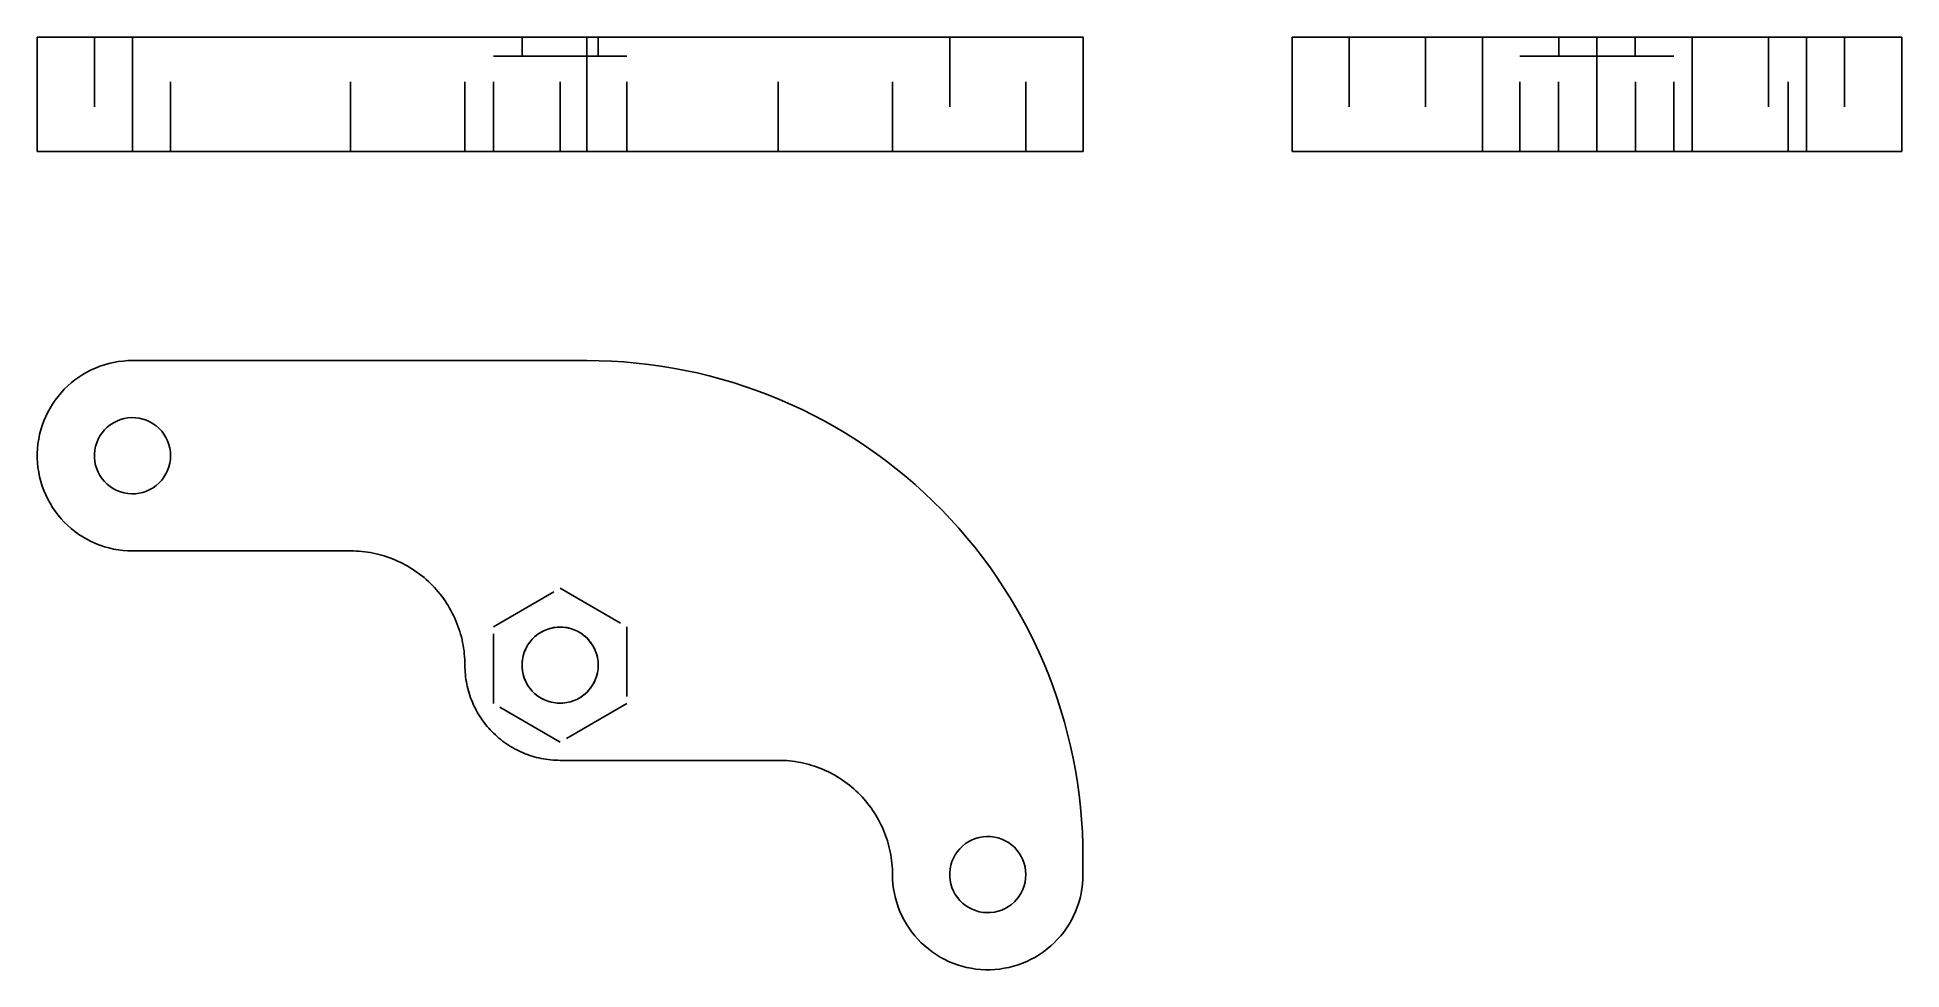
# Model space of a CAD drawing. Extents: x 0 to 2.67, y 0 to 1.34.
import ezdxf

# ---------------------------------------------------------------- set-up
doc = ezdxf.new("R2010")
doc.units = 0
doc.linetypes.add('HIDDEN', pattern=[0.075, 0.050025, -0.024975])
for name, color, linetype in [('FRONT', 7, 'CONTINUOUS'), ('FRONT_HID', 7, 'HIDDEN'), ('LEFT', 7, 'CONTINUOUS'), ('LEFT_HID', 7, 'HIDDEN'), ('TOP', 7, 'CONTINUOUS'), ('TOP_HID', 7, 'HIDDEN')]:
    doc.layers.add(name, color=color, linetype=linetype)

msp = doc.modelspace()

# ---------------------------------------------------------------- linework, layer by layer
at = {"layer": 'FRONT'}
for p, q in [((0.136612, 1.338211), (0, 1.338211)), ((0, 1.338211), (0, 1.174276)), ((0.788316, 1.338211), (0.136612, 1.338211)), ((0.136612, 1.174276), (0.136612, 1.338211)), ((1.5, 1.338211), (0.788316, 1.338211)), ((0.788316, 1.174276), (0.788316, 1.338211)), ((1.5, 1.174276), (1.5, 1.338211)), ((0.136612, 1.174276), (0, 1.174276)), ((0.788316, 1.174276), (0.136612, 1.174276)), ((1.5, 1.174276), (0.788316, 1.174276))]:
    msp.add_line(p, q, dxfattribs=at)
at = {"layer": 'FRONT_HID', "linetype": 'HIDDEN'}
for p, q in [((0.191257, 1.338211), (0.081967, 1.338211)), ((0.081967, 1.338211), (0.191257, 1.338211)), ((0.081967, 1.338211), (0.081967, 1.174276)), ((0.136612, 1.338211), (0.449453, 1.338211)), ((0.191257, 1.174276), (0.191257, 1.338211)), ((0.449453, 1.338211), (0.613388, 1.338211)), ((0.449453, 1.174276), (0.449453, 1.338211)), ((0.613388, 1.174276), (0.613388, 1.338211)), ((0.613388, 1.338211), (0.75, 1.338211)), ((0.804645, 1.338211), (0.695355, 1.338211)), ((0.695355, 1.338211), (0.804645, 1.338211)), ((0.695355, 1.338211), (0.695355, 1.310889)), ((0.75, 1.338211), (1.06284, 1.338211)), ((0.75, 1.174276), (0.75, 1.338211)), ((0.804645, 1.310889), (0.804645, 1.338211)), ((1.06284, 1.338211), (1.226775, 1.338211)), ((1.06284, 1.174276), (1.06284, 1.338211)), ((1.226775, 1.338211), (1.5, 1.338211)), ((1.226775, 1.174276), (1.226775, 1.338211)), ((1.418032, 1.338211), (1.308743, 1.338211)), ((1.308743, 1.338211), (1.418032, 1.338211)), ((1.308743, 1.338211), (1.308743, 1.174276)), ((1.418032, 1.174276), (1.418032, 1.338211)), ((0.654371, 1.174276), (0.654371, 1.310889)), ((0.654371, 1.174276), (0.654371, 1.310889)), ((0.75, 1.310889), (0.654371, 1.310889)), ((0.654371, 1.310889), (0.75, 1.310889)), ((0.695355, 1.310889), (0.804645, 1.310889)), ((0.804645, 1.310889), (0.695355, 1.310889)), ((0.75, 1.174276), (0.75, 1.310889)), ((0.845628, 1.310889), (0.75, 1.310889)), ((0.75, 1.174276), (0.75, 1.310889)), ((0.75, 1.310889), (0.845628, 1.310889)), ((0.845628, 1.174276), (0.845628, 1.310889)), ((0.845628, 1.174276), (0.845628, 1.310889)), ((0.191257, 1.174276), (0.081967, 1.174276)), ((0.081967, 1.174276), (0.191257, 1.174276)), ((0.136612, 1.174276), (0.449453, 1.174276)), ((0.449453, 1.174276), (0.613388, 1.174276)), ((0.613388, 1.174276), (0.75, 1.174276)), ((0.654371, 1.174276), (0.75, 1.174276)), ((0.75, 1.174276), (0.654371, 1.174276)), ((0.75, 1.174276), (1.06284, 1.174276)), ((0.75, 1.174276), (0.845628, 1.174276)), ((0.845628, 1.174276), (0.75, 1.174276)), ((1.06284, 1.174276), (1.226775, 1.174276)), ((1.226775, 1.174276), (1.5, 1.174276)), ((1.418032, 1.174276), (1.308743, 1.174276)), ((1.308743, 1.174276), (1.418032, 1.174276))]:
    msp.add_line(p, q, dxfattribs=at)
at = {"layer": 'LEFT'}
for p, q in [((1.8, 1.338211), (2.073224, 1.338211)), ((1.8, 1.174276), (1.8, 1.338211)), ((2.073224, 1.174276), (2.073224, 1.338211)), ((2.073224, 1.174276), (2.073224, 1.338211)), ((2.073224, 1.338211), (2.237159, 1.338211)), ((2.237159, 1.338211), (2.373771, 1.338211)), ((2.237159, 1.174276), (2.237159, 1.338211)), ((2.373771, 1.338211), (2.537706, 1.338211)), ((2.373771, 1.174276), (2.373771, 1.338211)), ((2.537706, 1.338211), (2.674318, 1.338211)), ((2.537706, 1.174276), (2.537706, 1.338211)), ((2.674318, 1.338211), (2.674318, 1.174276)), ((1.8, 1.174276), (2.073224, 1.174276)), ((2.073224, 1.174276), (2.237159, 1.174276)), ((2.237159, 1.174276), (2.373771, 1.174276)), ((2.373771, 1.174276), (2.537706, 1.174276)), ((2.537706, 1.174276), (2.674318, 1.174276))]:
    msp.add_line(p, q, dxfattribs=at)
at = {"layer": 'LEFT_HID', "linetype": 'HIDDEN'}
for p, q in [((2.511684, 1.338211), (1.8, 1.338211)), ((1.936612, 1.338211), (1.881967, 1.338211)), ((1.881967, 1.338211), (1.991257, 1.338211)), ((1.881967, 1.338211), (1.881967, 1.174276)), ((1.991257, 1.338211), (1.936612, 1.338211)), ((1.991257, 1.338211), (1.991257, 1.174276)), ((2.237159, 1.338211), (2.182514, 1.338211)), ((2.182514, 1.338211), (2.291804, 1.338211)), ((2.182514, 1.338211), (2.182514, 1.310889)), ((2.291804, 1.338211), (2.237159, 1.338211)), ((2.291804, 1.338211), (2.291804, 1.310889)), ((2.537706, 1.338211), (2.483061, 1.338211)), ((2.483061, 1.338211), (2.592351, 1.338211)), ((2.483061, 1.338211), (2.483061, 1.174276)), ((2.537706, 1.338211), (2.511684, 1.338211)), ((2.511684, 1.174276), (2.511684, 1.338211)), ((2.592351, 1.338211), (2.537706, 1.338211)), ((2.592351, 1.338211), (2.592351, 1.174276)), ((2.126737, 1.174276), (2.126737, 1.310889)), ((2.126737, 1.310889), (2.181948, 1.310889)), ((2.181948, 1.310889), (2.126737, 1.310889)), ((2.29237, 1.310889), (2.181948, 1.310889)), ((2.181948, 1.174276), (2.181948, 1.310889)), ((2.181948, 1.174276), (2.181948, 1.310889)), ((2.181948, 1.310889), (2.29237, 1.310889)), ((2.237159, 1.310889), (2.182514, 1.310889)), ((2.182514, 1.310889), (2.237159, 1.310889)), ((2.237159, 1.310889), (2.291804, 1.310889)), ((2.291804, 1.310889), (2.237159, 1.310889)), ((2.29237, 1.174276), (2.29237, 1.310889)), ((2.347581, 1.310889), (2.29237, 1.310889)), ((2.29237, 1.174276), (2.29237, 1.310889)), ((2.29237, 1.310889), (2.347581, 1.310889)), ((2.347581, 1.174276), (2.347581, 1.310889)), ((2.511684, 1.174276), (1.8, 1.174276)), ((1.936612, 1.174276), (1.881967, 1.174276)), ((1.881967, 1.174276), (1.991257, 1.174276)), ((1.991257, 1.174276), (1.936612, 1.174276)), ((2.181948, 1.174276), (2.126737, 1.174276)), ((2.126737, 1.174276), (2.181948, 1.174276)), ((2.29237, 1.174276), (2.181948, 1.174276)), ((2.181948, 1.174276), (2.29237, 1.174276)), ((2.29237, 1.174276), (2.347581, 1.174276)), ((2.347581, 1.174276), (2.29237, 1.174276)), ((2.537706, 1.174276), (2.483061, 1.174276)), ((2.483061, 1.174276), (2.592351, 1.174276)), ((2.537706, 1.174276), (2.511684, 1.174276)), ((2.592351, 1.174276), (2.537706, 1.174276))]:
    msp.add_line(p, q, dxfattribs=at)
at = {"layer": 'TOP'}
for p, q in [((0.071234, 0.85764), (0.065335, 0.854234)), ((0.077296, 0.860747), (0.071234, 0.85764)), ((0.083505, 0.863549), (0.077296, 0.860747)), ((0.089846, 0.866038), (0.083505, 0.863549)), ((0.096303, 0.868207), (0.089846, 0.866038)), ((0.10286, 0.870052), (0.096303, 0.868207)), ((0.109501, 0.871568), (0.10286, 0.870052)), ((0.116209, 0.87275), (0.109501, 0.871568)), ((0.122968, 0.873597), (0.116209, 0.87275)), ((0.12976, 0.874106), (0.122968, 0.873597)), ((0.13657, 0.874276), (0.12976, 0.874106)), ((0.788273, 0.874276), (0.13657, 0.874276)), ((0.806016, 0.874055), (0.788273, 0.874276)), ((0.823748, 0.873392), (0.806016, 0.874055)), ((0.841457, 0.872286), (0.823748, 0.873392)), ((0.859134, 0.87074), (0.841457, 0.872286)), ((0.876767, 0.868753), (0.859134, 0.87074)), ((0.894344, 0.866327), (0.876767, 0.868753)), ((0.911856, 0.863464), (0.894344, 0.866327)), ((0.929291, 0.860165), (0.911856, 0.863464)), ((0.946638, 0.856433), (0.929291, 0.860165)), ((0.963886, 0.852269), (0.946638, 0.856433)), ((0.038774, 0.833052), (0.034141, 0.828058)), ((0.04365, 0.837808), (0.038774, 0.833052)), ((0.048757, 0.842315), (0.04365, 0.837808)), ((0.054083, 0.846562), (0.048757, 0.842315)), ((0.059613, 0.850538), (0.054083, 0.846562)), ((0.065335, 0.854234), (0.059613, 0.850538)), ((0.981026, 0.847677), (0.963886, 0.852269)), ((0.998046, 0.842658), (0.981026, 0.847677)), ((1.014935, 0.837217), (0.998046, 0.842658)), ((1.031683, 0.831356), (1.014935, 0.837217)), ((1.048281, 0.82508), (1.031683, 0.831356)), ((0.01826, 0.80597), (0.015002, 0.799988)), ((0.021812, 0.811782), (0.01826, 0.80597)), ((0.025649, 0.817411), (0.021812, 0.811782)), ((0.029762, 0.82284), (0.025649, 0.817411)), ((0.034141, 0.828058), (0.029762, 0.82284)), ((1.064716, 0.818392), (1.048281, 0.82508)), ((1.08098, 0.811296), (1.064716, 0.818392)), ((1.097061, 0.803797), (1.08098, 0.811296)), ((1.112951, 0.7959), (1.097061, 0.803797)), ((0.007071, 0.781173), (0.005064, 0.774664)), ((0.009401, 0.787574), (0.007071, 0.781173)), ((0.012047, 0.793851), (0.009401, 0.787574)), ((0.015002, 0.799988), (0.012047, 0.793851)), ((0.100412, 0.778636), (0.096512, 0.774832)), ((0.104671, 0.782032), (0.100412, 0.778636)), ((0.109247, 0.784988), (0.104671, 0.782032)), ((0.114095, 0.787473), (0.109247, 0.784988)), ((0.119166, 0.789463), (0.114095, 0.787473)), ((0.12441, 0.790939), (0.119166, 0.789463)), ((0.129775, 0.791885), (0.12441, 0.790939)), ((0.135208, 0.792292), (0.129775, 0.791885)), ((0.140653, 0.792156), (0.135208, 0.792292)), ((0.146059, 0.791479), (0.140653, 0.792156)), ((0.15137, 0.790266), (0.146059, 0.791479)), ((0.156534, 0.788531), (0.15137, 0.790266)), ((0.161499, 0.786291), (0.156534, 0.788531)), ((0.166217, 0.783567), (0.161499, 0.786291)), ((0.17064, 0.780387), (0.166217, 0.783567)), ((0.174725, 0.776782), (0.17064, 0.780387)), ((0.17843, 0.772789), (0.174725, 0.776782)), ((1.128639, 0.787608), (1.112951, 0.7959)), ((1.144115, 0.778929), (1.128639, 0.787608)), ((1.15937, 0.769866), (1.144115, 0.778929)), ((0.001018, 0.754651), (0.00034, 0.747873)), ((0.002033, 0.761386), (0.001018, 0.754651)), ((0.003383, 0.768063), (0.002033, 0.761386)), ((0.005064, 0.774664), (0.003383, 0.768063)), ((0.083615, 0.751148), (0.082535, 0.745808)), ((0.08522, 0.756354), (0.083615, 0.751148)), ((0.087336, 0.761373), (0.08522, 0.756354)), ((0.089942, 0.766158), (0.087336, 0.761373)), ((0.093011, 0.770659), (0.089942, 0.766158)), ((0.096512, 0.774832), (0.093011, 0.770659)), ((0.18172, 0.768447), (0.17843, 0.772789)), ((0.18456, 0.763798), (0.18172, 0.768447)), ((0.186924, 0.75889), (0.18456, 0.763798)), ((0.188787, 0.753771), (0.186924, 0.75889)), ((0.190131, 0.748492), (0.188787, 0.753771)), ((1.174395, 0.760425), (1.15937, 0.769866)), ((1.189179, 0.750613), (1.174395, 0.760425)), ((1.203714, 0.740435), (1.189179, 0.750613)), ((0.00034, 0.747873), (0, 0.74107)), ((0, 0.74107), (0, 0.734258)), ((0, 0.734258), (0.00034, 0.727455)), ((0.00034, 0.727455), (0.001018, 0.720677)), ((0.082535, 0.745808), (0.081993, 0.740388)), ((0.081993, 0.740388), (0.081993, 0.73494)), ((0.081993, 0.73494), (0.082535, 0.72952)), ((0.082535, 0.72952), (0.083615, 0.72418)), ((0.083615, 0.72418), (0.08522, 0.718974)), ((0.188787, 0.721557), (0.190131, 0.726836)), ((0.190943, 0.743105), (0.190131, 0.748492)), ((0.190131, 0.726836), (0.190943, 0.732223)), ((0.191215, 0.737664), (0.190943, 0.743105)), ((0.190943, 0.732223), (0.191215, 0.737664)), ((1.217991, 0.729899), (1.203714, 0.740435)), ((1.232001, 0.719009), (1.217991, 0.729899)), ((0.001018, 0.720677), (0.002033, 0.713941)), ((0.002033, 0.713941), (0.003383, 0.707265)), ((0.003383, 0.707265), (0.005064, 0.700664)), ((0.005064, 0.700664), (0.007071, 0.694155)), ((0.08522, 0.718974), (0.087336, 0.713954)), ((0.087336, 0.713954), (0.089942, 0.70917)), ((0.089942, 0.70917), (0.093011, 0.704669)), ((0.093011, 0.704669), (0.096512, 0.700496)), ((0.096512, 0.700496), (0.100412, 0.696692)), ((0.100412, 0.696692), (0.104671, 0.693296)), ((0.17064, 0.694941), (0.174725, 0.698545)), ((0.174725, 0.698545), (0.17843, 0.702539)), ((0.17843, 0.702539), (0.18172, 0.706881)), ((0.18172, 0.706881), (0.18456, 0.71153)), ((0.18456, 0.71153), (0.186924, 0.716438)), ((0.186924, 0.716438), (0.188787, 0.721557)), ((1.245735, 0.707774), (1.232001, 0.719009)), ((1.259185, 0.696199), (1.245735, 0.707774)), ((1.272341, 0.684293), (1.259185, 0.696199)), ((0.007071, 0.694155), (0.009401, 0.687754)), ((0.009401, 0.687754), (0.012047, 0.681477)), ((0.012047, 0.681477), (0.015002, 0.67534)), ((0.015002, 0.67534), (0.01826, 0.669358)), ((0.01826, 0.669358), (0.021812, 0.663545)), ((0.104671, 0.693296), (0.109247, 0.69034)), ((0.109247, 0.69034), (0.114095, 0.687855)), ((0.114095, 0.687855), (0.119166, 0.685865)), ((0.119166, 0.685865), (0.12441, 0.684389)), ((0.12441, 0.684389), (0.129775, 0.683443)), ((0.129775, 0.683443), (0.135208, 0.683036)), ((0.135208, 0.683036), (0.140653, 0.683172)), ((0.140653, 0.683172), (0.146059, 0.683849)), ((0.146059, 0.683849), (0.15137, 0.685061)), ((0.15137, 0.685061), (0.156534, 0.686796)), ((0.156534, 0.686796), (0.161499, 0.689037)), ((0.161499, 0.689037), (0.166217, 0.691761)), ((0.166217, 0.691761), (0.17064, 0.694941)), ((1.285197, 0.672063), (1.272341, 0.684293)), ((1.297744, 0.659516), (1.285197, 0.672063)), ((0.021812, 0.663545), (0.025649, 0.657917)), ((0.025649, 0.657917), (0.029762, 0.652488)), ((0.029762, 0.652488), (0.034141, 0.64727)), ((0.034141, 0.64727), (0.038774, 0.642276)), ((0.038774, 0.642276), (0.04365, 0.63752)), ((1.309975, 0.64666), (1.297744, 0.659516)), ((1.321881, 0.633503), (1.309975, 0.64666)), ((0.04365, 0.63752), (0.048757, 0.633013)), ((0.048757, 0.633013), (0.054083, 0.628766)), ((0.054083, 0.628766), (0.059613, 0.62479)), ((0.059613, 0.62479), (0.065335, 0.621094)), ((0.065335, 0.621094), (0.071234, 0.617688)), ((0.071234, 0.617688), (0.077296, 0.614581)), ((1.333455, 0.620054), (1.321881, 0.633503)), ((1.34469, 0.60632), (1.333455, 0.620054)), ((0.077296, 0.614581), (0.083505, 0.611779)), ((0.083505, 0.611779), (0.089846, 0.60929)), ((0.089846, 0.60929), (0.096303, 0.607121)), ((0.096303, 0.607121), (0.10286, 0.605276)), ((0.10286, 0.605276), (0.109501, 0.60376)), ((0.109501, 0.60376), (0.116209, 0.602578)), ((0.116209, 0.602578), (0.122968, 0.601731)), ((0.122968, 0.601731), (0.12976, 0.601221)), ((0.12976, 0.601221), (0.13657, 0.601052)), ((0.13657, 0.601052), (0.44941, 0.601052)), ((0.44941, 0.601052), (0.453497, 0.601001)), ((0.453497, 0.601001), (0.457582, 0.600848)), ((0.457582, 0.600848), (0.461661, 0.600593)), ((0.461661, 0.600593), (0.465733, 0.600237)), ((0.465733, 0.600237), (0.469795, 0.599779)), ((0.469795, 0.599779), (0.473844, 0.599221)), ((0.473844, 0.599221), (0.477877, 0.598561)), ((0.477877, 0.598561), (0.481893, 0.597801)), ((0.481893, 0.597801), (0.485889, 0.596941)), ((0.485889, 0.596941), (0.489862, 0.595982)), ((0.489862, 0.595982), (0.493811, 0.594924)), ((0.493811, 0.594924), (0.497731, 0.593768)), ((0.497731, 0.593768), (0.501621, 0.592515)), ((0.501621, 0.592515), (0.505479, 0.591165)), ((0.505479, 0.591165), (0.509302, 0.589719)), ((0.509302, 0.589719), (0.513088, 0.588179)), ((1.35558, 0.59231), (1.34469, 0.60632)), ((1.366117, 0.578033), (1.35558, 0.59231)), ((0.513088, 0.588179), (0.516835, 0.586544)), ((0.516835, 0.586544), (0.520539, 0.584817)), ((0.520539, 0.584817), (0.524199, 0.582998)), ((0.524199, 0.582998), (0.527813, 0.581088)), ((0.527813, 0.581088), (0.531378, 0.579089)), ((0.531378, 0.579089), (0.534892, 0.577001)), ((0.534892, 0.577001), (0.538353, 0.574826)), ((0.538353, 0.574826), (0.541758, 0.572566)), ((0.541758, 0.572566), (0.545106, 0.570222)), ((0.545106, 0.570222), (0.548395, 0.567795)), ((0.548395, 0.567795), (0.551622, 0.565286)), ((0.551622, 0.565286), (0.554786, 0.562698)), ((0.554786, 0.562698), (0.557884, 0.560032)), ((1.376294, 0.563498), (1.366117, 0.578033)), ((1.386106, 0.548714), (1.376294, 0.563498)), ((0.557884, 0.560032), (0.560914, 0.55729)), ((0.560914, 0.55729), (0.563876, 0.554472)), ((0.563876, 0.554472), (0.566766, 0.551582)), ((0.566766, 0.551582), (0.569583, 0.548621)), ((0.569583, 0.548621), (0.572326, 0.54559)), ((0.572326, 0.54559), (0.574992, 0.542492)), ((0.574992, 0.542492), (0.57758, 0.539329)), ((0.57758, 0.539329), (0.580088, 0.536101)), ((0.580088, 0.536101), (0.582515, 0.532813)), ((1.395547, 0.533689), (1.386106, 0.548714)), ((0.582515, 0.532813), (0.58486, 0.529465)), ((0.58486, 0.529465), (0.58712, 0.526059)), ((0.58712, 0.526059), (0.589294, 0.522598)), ((0.589294, 0.522598), (0.591382, 0.519084)), ((0.591382, 0.519084), (0.593381, 0.515519)), ((0.593381, 0.515519), (0.595291, 0.511906)), ((0.595291, 0.511906), (0.59711, 0.508246)), ((0.59711, 0.508246), (0.598838, 0.504541)), ((1.40461, 0.518434), (1.395547, 0.533689)), ((1.41329, 0.502958), (1.40461, 0.518434)), ((0.598838, 0.504541), (0.600472, 0.500795)), ((0.600472, 0.500795), (0.602013, 0.497009)), ((0.602013, 0.497009), (0.603459, 0.493186)), ((0.603459, 0.493186), (0.604809, 0.489328)), ((0.604809, 0.489328), (0.606062, 0.485438)), ((0.606062, 0.485438), (0.607218, 0.481517)), ((0.607218, 0.481517), (0.608276, 0.477569)), ((0.718059, 0.481485), (0.7138, 0.478089)), ((0.722635, 0.484441), (0.718059, 0.481485)), ((0.727483, 0.486926), (0.722635, 0.484441)), ((0.732554, 0.488916), (0.727483, 0.486926)), ((0.737798, 0.490392), (0.732554, 0.488916)), ((0.743163, 0.491338), (0.737798, 0.490392)), ((0.748595, 0.491745), (0.743163, 0.491338)), ((0.754041, 0.491609), (0.748595, 0.491745)), ((0.759446, 0.490932), (0.754041, 0.491609)), ((0.764757, 0.489719), (0.759446, 0.490932)), ((0.769921, 0.487984), (0.764757, 0.489719)), ((0.774887, 0.485744), (0.769921, 0.487984)), ((0.779605, 0.48302), (0.774887, 0.485744)), ((0.784028, 0.47984), (0.779605, 0.48302)), ((1.421581, 0.48727), (1.41329, 0.502958)), ((1.429479, 0.47138), (1.421581, 0.48727)), ((0.608276, 0.477569), (0.609235, 0.473596)), ((0.609235, 0.473596), (0.610095, 0.4696)), ((0.610095, 0.4696), (0.610855, 0.465584)), ((0.610855, 0.465584), (0.611514, 0.46155)), ((0.611514, 0.46155), (0.612073, 0.457501)), ((0.612073, 0.457501), (0.61253, 0.45344)), ((0.698608, 0.455807), (0.697002, 0.450601)), ((0.700724, 0.460826), (0.698608, 0.455807)), ((0.703329, 0.465611), (0.700724, 0.460826)), ((0.706398, 0.470112), (0.703329, 0.465611)), ((0.7099, 0.474285), (0.706398, 0.470112)), ((0.7138, 0.478089), (0.7099, 0.474285)), ((0.788113, 0.476235), (0.784028, 0.47984)), ((0.791818, 0.472242), (0.788113, 0.476235)), ((0.795107, 0.467899), (0.791818, 0.472242)), ((0.797948, 0.463251), (0.795107, 0.467899)), ((0.800311, 0.458343), (0.797948, 0.463251)), ((0.802175, 0.453224), (0.800311, 0.458343)), ((1.436978, 0.455298), (1.429479, 0.47138)), ((1.444073, 0.439035), (1.436978, 0.455298)), ((0.61253, 0.45344), (0.612887, 0.449368)), ((0.612887, 0.449368), (0.613141, 0.445288)), ((0.613141, 0.445288), (0.613294, 0.441204)), ((0.613294, 0.441204), (0.613345, 0.437117)), ((0.613345, 0.437117), (0.613388, 0.433711)), ((0.613388, 0.433711), (0.613515, 0.430307)), ((0.613515, 0.430307), (0.613727, 0.426908)), ((0.695923, 0.445261), (0.69538, 0.439841)), ((0.69538, 0.439841), (0.69538, 0.434393)), ((0.69538, 0.434393), (0.695923, 0.428972)), ((0.697002, 0.450601), (0.695923, 0.445261)), ((0.695923, 0.428972), (0.697002, 0.423633)), ((0.803519, 0.447945), (0.802175, 0.453224)), ((0.804331, 0.442558), (0.803519, 0.447945)), ((0.803519, 0.426289), (0.804331, 0.431676)), ((0.804602, 0.437117), (0.804331, 0.442558)), ((0.804331, 0.431676), (0.804602, 0.437117)), ((1.450761, 0.422599), (1.444073, 0.439035)), ((0.613727, 0.426908), (0.614024, 0.423515)), ((0.614024, 0.423515), (0.614405, 0.42013)), ((0.614405, 0.42013), (0.614871, 0.416756)), ((0.614871, 0.416756), (0.615421, 0.413394)), ((0.615421, 0.413394), (0.616054, 0.410048)), ((0.616054, 0.410048), (0.61677, 0.406718)), ((0.61677, 0.406718), (0.61757, 0.403407)), ((0.61757, 0.403407), (0.618451, 0.400117)), ((0.697002, 0.423633), (0.698608, 0.418427)), ((0.698608, 0.418427), (0.700724, 0.413407)), ((0.700724, 0.413407), (0.703329, 0.408623)), ((0.703329, 0.408623), (0.706398, 0.404122)), ((0.706398, 0.404122), (0.7099, 0.399949)), ((0.788113, 0.397998), (0.791818, 0.401992)), ((0.791818, 0.401992), (0.795107, 0.406334)), ((0.795107, 0.406334), (0.797948, 0.410983)), ((0.797948, 0.410983), (0.800311, 0.415891)), ((0.800311, 0.415891), (0.802175, 0.42101)), ((0.802175, 0.42101), (0.803519, 0.426289)), ((1.457038, 0.406002), (1.450761, 0.422599)), ((1.462898, 0.389254), (1.457038, 0.406002)), ((0.618451, 0.400117), (0.619414, 0.39685)), ((0.619414, 0.39685), (0.620459, 0.393608)), ((0.620459, 0.393608), (0.621584, 0.390393)), ((0.621584, 0.390393), (0.622789, 0.387207)), ((0.622789, 0.387207), (0.624072, 0.384052)), ((0.624072, 0.384052), (0.625435, 0.38093)), ((0.625435, 0.38093), (0.626874, 0.377843)), ((0.626874, 0.377843), (0.62839, 0.374793)), ((0.62839, 0.374793), (0.629982, 0.371782)), ((0.7099, 0.399949), (0.7138, 0.396145)), ((0.7138, 0.396145), (0.718059, 0.392749)), ((0.718059, 0.392749), (0.722635, 0.389793)), ((0.722635, 0.389793), (0.727483, 0.387308)), ((0.727483, 0.387308), (0.732554, 0.385317)), ((0.732554, 0.385317), (0.737798, 0.383842)), ((0.737798, 0.383842), (0.743163, 0.382896)), ((0.743163, 0.382896), (0.748595, 0.382489)), ((0.748595, 0.382489), (0.754041, 0.382625)), ((0.754041, 0.382625), (0.759446, 0.383302)), ((0.759446, 0.383302), (0.764757, 0.384514)), ((0.764757, 0.384514), (0.769921, 0.386249)), ((0.769921, 0.386249), (0.774887, 0.38849)), ((0.774887, 0.38849), (0.779605, 0.391214)), ((0.779605, 0.391214), (0.784028, 0.394394)), ((0.784028, 0.394394), (0.788113, 0.397998)), ((1.468339, 0.372364), (1.462898, 0.389254)), ((0.629982, 0.371782), (0.631648, 0.368811)), ((0.631648, 0.368811), (0.633387, 0.365882)), ((0.633387, 0.365882), (0.6352, 0.362998)), ((0.6352, 0.362998), (0.637083, 0.36016)), ((0.637083, 0.36016), (0.639037, 0.35737)), ((0.639037, 0.35737), (0.641059, 0.35463)), ((0.641059, 0.35463), (0.64315, 0.351941)), ((0.64315, 0.351941), (0.645306, 0.349304)), ((0.645306, 0.349304), (0.647528, 0.346722)), ((1.473358, 0.355345), (1.468339, 0.372364)), ((1.47795, 0.338205), (1.473358, 0.355345)), ((0.647528, 0.346722), (0.649814, 0.344197)), ((0.649814, 0.344197), (0.652161, 0.341729)), ((0.652161, 0.341729), (0.65457, 0.339321)), ((0.65457, 0.339321), (0.657037, 0.336973)), ((0.657037, 0.336973), (0.659563, 0.334688)), ((0.659563, 0.334688), (0.662145, 0.332466)), ((0.662145, 0.332466), (0.664781, 0.330309)), ((0.664781, 0.330309), (0.66747, 0.328219)), ((0.66747, 0.328219), (0.670211, 0.326196)), ((0.670211, 0.326196), (0.673001, 0.324243)), ((0.673001, 0.324243), (0.675839, 0.322359)), ((0.675839, 0.322359), (0.678723, 0.320547)), ((1.482114, 0.320956), (1.47795, 0.338205)), ((1.485846, 0.303609), (1.482114, 0.320956)), ((0.678723, 0.320547), (0.681651, 0.318807)), ((0.681651, 0.318807), (0.684622, 0.317141)), ((0.684622, 0.317141), (0.687633, 0.315549)), ((0.687633, 0.315549), (0.690684, 0.314033)), ((0.690684, 0.314033), (0.693771, 0.312594)), ((0.693771, 0.312594), (0.696892, 0.311232)), ((0.696892, 0.311232), (0.700047, 0.309948)), ((0.700047, 0.309948), (0.703233, 0.308743)), ((0.703233, 0.308743), (0.706448, 0.307618)), ((0.706448, 0.307618), (0.70969, 0.306574)), ((0.70969, 0.306574), (0.712957, 0.305611)), ((0.712957, 0.305611), (0.716247, 0.304729)), ((0.716247, 0.304729), (0.719558, 0.30393)), ((0.719558, 0.30393), (0.722888, 0.303213)), ((0.722888, 0.303213), (0.726235, 0.30258)), ((0.726235, 0.30258), (0.729596, 0.30203)), ((0.729596, 0.30203), (0.732971, 0.301565)), ((0.732971, 0.301565), (0.736355, 0.301183)), ((0.736355, 0.301183), (0.739748, 0.300887)), ((0.739748, 0.300887), (0.743148, 0.300674)), ((0.743148, 0.300674), (0.746552, 0.300547)), ((0.746552, 0.300547), (0.749957, 0.300505)), ((0.749957, 0.300505), (1.062798, 0.300505)), ((1.062798, 0.300505), (1.066885, 0.300454)), ((1.066885, 0.300454), (1.070969, 0.300301)), ((1.070969, 0.300301), (1.075049, 0.300046)), ((1.075049, 0.300046), (1.079121, 0.29969)), ((1.079121, 0.29969), (1.083182, 0.299232)), ((1.083182, 0.299232), (1.087231, 0.298674)), ((1.087231, 0.298674), (1.091265, 0.298014)), ((1.091265, 0.298014), (1.095281, 0.297254)), ((1.095281, 0.297254), (1.099277, 0.296394)), ((1.099277, 0.296394), (1.10325, 0.295435)), ((1.10325, 0.295435), (1.107198, 0.294377)), ((1.107198, 0.294377), (1.111119, 0.293221)), ((1.489145, 0.286174), (1.485846, 0.303609)), ((1.111119, 0.293221), (1.115009, 0.291968)), ((1.115009, 0.291968), (1.118867, 0.290618)), ((1.118867, 0.290618), (1.12269, 0.289172)), ((1.12269, 0.289172), (1.126476, 0.287632)), ((1.126476, 0.287632), (1.130222, 0.285997)), ((1.130222, 0.285997), (1.133927, 0.28427)), ((1.133927, 0.28427), (1.137587, 0.282451)), ((1.137587, 0.282451), (1.1412, 0.280541)), ((1.1412, 0.280541), (1.144765, 0.278542)), ((1.144765, 0.278542), (1.148279, 0.276454)), ((1.148279, 0.276454), (1.15174, 0.274279)), ((1.15174, 0.274279), (1.155146, 0.272019)), ((1.155146, 0.272019), (1.158494, 0.269675)), ((1.158494, 0.269675), (1.161782, 0.267248)), ((1.492008, 0.268663), (1.489145, 0.286174)), ((1.494434, 0.251085), (1.492008, 0.268663)), ((1.161782, 0.267248), (1.16501, 0.264739)), ((1.16501, 0.264739), (1.168173, 0.262151)), ((1.168173, 0.262151), (1.171271, 0.259485)), ((1.171271, 0.259485), (1.174302, 0.256743)), ((1.174302, 0.256743), (1.177263, 0.253925)), ((1.177263, 0.253925), (1.180153, 0.251035)), ((1.180153, 0.251035), (1.182971, 0.248074)), ((1.182971, 0.248074), (1.185713, 0.245043)), ((1.185713, 0.245043), (1.188379, 0.241945)), ((1.188379, 0.241945), (1.190967, 0.238781)), ((1.496421, 0.233453), (1.494434, 0.251085)), ((1.190967, 0.238781), (1.193476, 0.235554)), ((1.193476, 0.235554), (1.195903, 0.232266)), ((1.195903, 0.232266), (1.198247, 0.228918)), ((1.198247, 0.228918), (1.200507, 0.225512)), ((1.200507, 0.225512), (1.202682, 0.222051)), ((1.202682, 0.222051), (1.20477, 0.218537)), ((1.20477, 0.218537), (1.206769, 0.214972)), ((1.206769, 0.214972), (1.208679, 0.211359)), ((1.497967, 0.215776), (1.496421, 0.233453)), ((1.499073, 0.198066), (1.497967, 0.215776)), ((1.208679, 0.211359), (1.210498, 0.207698)), ((1.210498, 0.207698), (1.212225, 0.203994)), ((1.212225, 0.203994), (1.21386, 0.200248)), ((1.21386, 0.200248), (1.215401, 0.196462)), ((1.215401, 0.196462), (1.216846, 0.192639)), ((1.216846, 0.192639), (1.218196, 0.188781)), ((1.218196, 0.188781), (1.21945, 0.18489)), ((1.345941, 0.188369), (1.34087, 0.186379)), ((1.351185, 0.189845), (1.345941, 0.188369)), ((1.35655, 0.190791), (1.351185, 0.189845)), ((1.361983, 0.191198), (1.35655, 0.190791)), ((1.367429, 0.191062), (1.361983, 0.191198)), ((1.372834, 0.190385), (1.367429, 0.191062)), ((1.378145, 0.189172), (1.372834, 0.190385)), ((1.383309, 0.187437), (1.378145, 0.189172)), ((1.388275, 0.185197), (1.383309, 0.187437)), ((1.499736, 0.180335), (1.499073, 0.198066)), ((1.21945, 0.18489), (1.220606, 0.18097)), ((1.220606, 0.18097), (1.221663, 0.177022)), ((1.221663, 0.177022), (1.222623, 0.173049)), ((1.222623, 0.173049), (1.223482, 0.169053)), ((1.223482, 0.169053), (1.224242, 0.165037)), ((1.224242, 0.165037), (1.224902, 0.161003)), ((1.224902, 0.161003), (1.22546, 0.156954)), ((1.316717, 0.165064), (1.314112, 0.160279)), ((1.319786, 0.169565), (1.316717, 0.165064)), ((1.323287, 0.173738), (1.319786, 0.169565)), ((1.327187, 0.177542), (1.323287, 0.173738)), ((1.331446, 0.180938), (1.327187, 0.177542)), ((1.336023, 0.183894), (1.331446, 0.180938)), ((1.34087, 0.186379), (1.336023, 0.183894)), ((1.392992, 0.182473), (1.388275, 0.185197)), ((1.397416, 0.179293), (1.392992, 0.182473)), ((1.4015, 0.175688), (1.397416, 0.179293)), ((1.405205, 0.171695), (1.4015, 0.175688)), ((1.408495, 0.167352), (1.405205, 0.171695)), ((1.411335, 0.162704), (1.408495, 0.167352)), ((1.413699, 0.157796), (1.411335, 0.162704)), ((1.499957, 0.162592), (1.499736, 0.180335)), ((1.499957, 0.13657), (1.499957, 0.162592)), ((1.22546, 0.156954), (1.225918, 0.152892)), ((1.225918, 0.152892), (1.226274, 0.148821)), ((1.226274, 0.148821), (1.226529, 0.144741)), ((1.226529, 0.144741), (1.226682, 0.140657)), ((1.226682, 0.140657), (1.226733, 0.13657)), ((1.226733, 0.13657), (1.226903, 0.12976)), ((1.30931, 0.144714), (1.308768, 0.139294)), ((1.308768, 0.139294), (1.308768, 0.133846)), ((1.308768, 0.133846), (1.30931, 0.128425)), ((1.31039, 0.150054), (1.30931, 0.144714)), ((1.311996, 0.15526), (1.31039, 0.150054)), ((1.314112, 0.160279), (1.311996, 0.15526)), ((1.415562, 0.152677), (1.413699, 0.157796)), ((1.416906, 0.147398), (1.415562, 0.152677)), ((1.417718, 0.142011), (1.416906, 0.147398)), ((1.41799, 0.13657), (1.417718, 0.142011)), ((1.417718, 0.131129), (1.41799, 0.13657)), ((1.499787, 0.12976), (1.499957, 0.13657)), ((1.226903, 0.12976), (1.227412, 0.122968)), ((1.227412, 0.122968), (1.228259, 0.116209)), ((1.228259, 0.116209), (1.229441, 0.109501)), ((1.229441, 0.109501), (1.230957, 0.10286)), ((1.30931, 0.128425), (1.31039, 0.123086)), ((1.31039, 0.123086), (1.311996, 0.11788)), ((1.311996, 0.11788), (1.314112, 0.11286)), ((1.314112, 0.11286), (1.316717, 0.108076)), ((1.316717, 0.108076), (1.319786, 0.103575)), ((1.408495, 0.105787), (1.411335, 0.110436)), ((1.411335, 0.110436), (1.413699, 0.115344)), ((1.413699, 0.115344), (1.415562, 0.120463)), ((1.415562, 0.120463), (1.416906, 0.125742)), ((1.416906, 0.125742), (1.417718, 0.131129)), ((1.495733, 0.10286), (1.497249, 0.109501)), ((1.497249, 0.109501), (1.498431, 0.116209)), ((1.498431, 0.116209), (1.499278, 0.122968)), ((1.499278, 0.122968), (1.499787, 0.12976)), ((1.230957, 0.10286), (1.232802, 0.096303)), ((1.232802, 0.096303), (1.234971, 0.089846)), ((1.234971, 0.089846), (1.23746, 0.083505)), ((1.23746, 0.083505), (1.240262, 0.077296)), ((1.319786, 0.103575), (1.323287, 0.099402)), ((1.323287, 0.099402), (1.327187, 0.095598)), ((1.327187, 0.095598), (1.331446, 0.092202)), ((1.331446, 0.092202), (1.336023, 0.089246)), ((1.336023, 0.089246), (1.34087, 0.086761)), ((1.34087, 0.086761), (1.345941, 0.08477)), ((1.345941, 0.08477), (1.351185, 0.083295)), ((1.351185, 0.083295), (1.35655, 0.082349)), ((1.35655, 0.082349), (1.361983, 0.081942)), ((1.361983, 0.081942), (1.367429, 0.082078)), ((1.367429, 0.082078), (1.372834, 0.082755)), ((1.372834, 0.082755), (1.378145, 0.083967)), ((1.378145, 0.083967), (1.383309, 0.085702)), ((1.383309, 0.085702), (1.388275, 0.087943)), ((1.388275, 0.087943), (1.392992, 0.090667)), ((1.392992, 0.090667), (1.397416, 0.093847)), ((1.397416, 0.093847), (1.4015, 0.097451)), ((1.4015, 0.097451), (1.405205, 0.101445)), ((1.405205, 0.101445), (1.408495, 0.105787)), ((1.486428, 0.077296), (1.48923, 0.083505)), ((1.48923, 0.083505), (1.491719, 0.089846)), ((1.491719, 0.089846), (1.493888, 0.096303)), ((1.493888, 0.096303), (1.495733, 0.10286)), ((1.240262, 0.077296), (1.243369, 0.071234)), ((1.243369, 0.071234), (1.246775, 0.065335)), ((1.246775, 0.065335), (1.250471, 0.059613)), ((1.250471, 0.059613), (1.254447, 0.054083)), ((1.254447, 0.054083), (1.258694, 0.048757)), ((1.467996, 0.048757), (1.472243, 0.054083)), ((1.472243, 0.054083), (1.476219, 0.059613)), ((1.476219, 0.059613), (1.479915, 0.065335)), ((1.479915, 0.065335), (1.483321, 0.071234)), ((1.483321, 0.071234), (1.486428, 0.077296)), ((1.258694, 0.048757), (1.263201, 0.04365)), ((1.263201, 0.04365), (1.267957, 0.038774)), ((1.267957, 0.038774), (1.272951, 0.034141)), ((1.272951, 0.034141), (1.278169, 0.029762)), ((1.278169, 0.029762), (1.283598, 0.025649)), ((1.443092, 0.025649), (1.448521, 0.029762)), ((1.448521, 0.029762), (1.453739, 0.034141)), ((1.453739, 0.034141), (1.458733, 0.038774)), ((1.458733, 0.038774), (1.463489, 0.04365)), ((1.463489, 0.04365), (1.467996, 0.048757)), ((1.283598, 0.025649), (1.289227, 0.021812)), ((1.289227, 0.021812), (1.295039, 0.01826)), ((1.295039, 0.01826), (1.301021, 0.015002)), ((1.301021, 0.015002), (1.307158, 0.012047)), ((1.307158, 0.012047), (1.313435, 0.009401)), ((1.313435, 0.009401), (1.319836, 0.007071)), ((1.319836, 0.007071), (1.326345, 0.005064)), ((1.326345, 0.005064), (1.332946, 0.003383)), ((1.332946, 0.003383), (1.339623, 0.002033)), ((1.339623, 0.002033), (1.346358, 0.001018)), ((1.346358, 0.001018), (1.353136, 0.00034)), ((1.353136, 0.00034), (1.359939, 0)), ((1.359939, 0), (1.366751, 0)), ((1.366751, 0), (1.373554, 0.00034)), ((1.373554, 0.00034), (1.380332, 0.001018)), ((1.380332, 0.001018), (1.387067, 0.002033)), ((1.387067, 0.002033), (1.393744, 0.003383)), ((1.393744, 0.003383), (1.400345, 0.005064)), ((1.400345, 0.005064), (1.406854, 0.007071)), ((1.406854, 0.007071), (1.413255, 0.009401)), ((1.413255, 0.009401), (1.419532, 0.012047)), ((1.419532, 0.012047), (1.425669, 0.015002)), ((1.425669, 0.015002), (1.431651, 0.01826)), ((1.431651, 0.01826), (1.437463, 0.021812)), ((1.437463, 0.021812), (1.443092, 0.025649))]:
    msp.add_line(p, q, dxfattribs=at)
at = {"layer": 'TOP_HID', "linetype": 'HIDDEN'}
for p, q in [((0.654329, 0.492328), (0.749957, 0.547539)), ((0.654329, 0.492328), (0.749957, 0.547539)), ((0.749957, 0.547539), (0.845586, 0.492328)), ((0.749957, 0.547539), (0.845586, 0.492328)), ((0.654329, 0.381906), (0.654329, 0.492328)), ((0.654329, 0.381906), (0.654329, 0.492328)), ((0.715887, 0.47984), (0.718059, 0.481485)), ((0.718059, 0.481485), (0.72031, 0.48302)), ((0.72031, 0.48302), (0.722635, 0.484441)), ((0.722635, 0.484441), (0.725028, 0.485744)), ((0.725028, 0.485744), (0.727483, 0.486926)), ((0.727483, 0.486926), (0.729993, 0.487984)), ((0.729993, 0.487984), (0.732554, 0.488916)), ((0.732554, 0.488916), (0.735157, 0.489719)), ((0.735157, 0.489719), (0.737798, 0.490392)), ((0.737798, 0.490392), (0.740468, 0.490932)), ((0.740468, 0.490932), (0.743163, 0.491338)), ((0.743163, 0.491338), (0.745874, 0.491609)), ((0.745874, 0.491609), (0.748595, 0.491745)), ((0.748595, 0.491745), (0.75132, 0.491745)), ((0.75132, 0.491745), (0.754041, 0.491609)), ((0.754041, 0.491609), (0.756752, 0.491338)), ((0.756752, 0.491338), (0.759446, 0.490932)), ((0.759446, 0.490932), (0.762117, 0.490392)), ((0.762117, 0.490392), (0.764757, 0.489719)), ((0.764757, 0.489719), (0.767361, 0.488916)), ((0.767361, 0.488916), (0.769921, 0.487984)), ((0.769921, 0.487984), (0.772432, 0.486926)), ((0.772432, 0.486926), (0.774887, 0.485744)), ((0.774887, 0.485744), (0.77728, 0.484441)), ((0.77728, 0.484441), (0.779605, 0.48302)), ((0.779605, 0.48302), (0.781856, 0.481485)), ((0.781856, 0.481485), (0.784028, 0.47984)), ((0.845586, 0.492328), (0.845586, 0.381906)), ((0.845586, 0.492328), (0.845586, 0.381906)), ((0.69774, 0.453224), (0.698608, 0.455807)), ((0.698608, 0.455807), (0.699603, 0.458343)), ((0.699603, 0.458343), (0.700724, 0.460826)), ((0.700724, 0.460826), (0.701967, 0.463251)), ((0.701967, 0.463251), (0.703329, 0.465611)), ((0.703329, 0.465611), (0.704808, 0.467899)), ((0.704808, 0.467899), (0.706398, 0.470112)), ((0.706398, 0.470112), (0.708097, 0.472242)), ((0.708097, 0.472242), (0.7099, 0.474285)), ((0.7099, 0.474285), (0.711802, 0.476235)), ((0.711802, 0.476235), (0.7138, 0.478089)), ((0.7138, 0.478089), (0.715887, 0.47984)), ((0.784028, 0.47984), (0.786115, 0.478089)), ((0.786115, 0.478089), (0.788113, 0.476235)), ((0.788113, 0.476235), (0.790015, 0.474285)), ((0.790015, 0.474285), (0.791818, 0.472242)), ((0.791818, 0.472242), (0.793517, 0.470112)), ((0.793517, 0.470112), (0.795107, 0.467899)), ((0.795107, 0.467899), (0.796585, 0.465611)), ((0.796585, 0.465611), (0.797948, 0.463251)), ((0.797948, 0.463251), (0.799191, 0.460826)), ((0.799191, 0.460826), (0.800311, 0.458343)), ((0.800311, 0.458343), (0.801307, 0.455807)), ((0.801307, 0.455807), (0.802175, 0.453224)), ((0.695313, 0.437117), (0.69538, 0.439841)), ((0.69538, 0.434393), (0.695313, 0.437117)), ((0.69538, 0.439841), (0.695584, 0.442558)), ((0.695584, 0.431676), (0.69538, 0.434393)), ((0.695584, 0.442558), (0.695923, 0.445261)), ((0.695923, 0.428972), (0.695584, 0.431676)), ((0.695923, 0.445261), (0.696396, 0.447945)), ((0.696396, 0.426289), (0.695923, 0.428972)), ((0.696396, 0.447945), (0.697002, 0.450601)), ((0.697002, 0.450601), (0.69774, 0.453224)), ((0.802175, 0.453224), (0.802913, 0.450601)), ((0.802913, 0.450601), (0.803519, 0.447945)), ((0.803519, 0.447945), (0.803992, 0.445261)), ((0.803992, 0.428972), (0.803519, 0.426289)), ((0.803992, 0.445261), (0.804331, 0.442558)), ((0.804331, 0.431676), (0.803992, 0.428972)), ((0.804331, 0.442558), (0.804534, 0.439841)), ((0.804534, 0.434393), (0.804331, 0.431676)), ((0.804534, 0.439841), (0.804602, 0.437117)), ((0.804602, 0.437117), (0.804534, 0.434393)), ((0.697002, 0.423633), (0.696396, 0.426289)), ((0.69774, 0.42101), (0.697002, 0.423633)), ((0.698608, 0.418427), (0.69774, 0.42101)), ((0.699603, 0.415891), (0.698608, 0.418427)), ((0.700724, 0.413407), (0.699603, 0.415891)), ((0.701967, 0.410983), (0.700724, 0.413407)), ((0.703329, 0.408623), (0.701967, 0.410983)), ((0.704808, 0.406334), (0.703329, 0.408623)), ((0.706398, 0.404122), (0.704808, 0.406334)), ((0.708097, 0.401992), (0.706398, 0.404122)), ((0.7099, 0.399949), (0.708097, 0.401992)), ((0.791818, 0.401992), (0.790015, 0.399949)), ((0.793517, 0.404122), (0.791818, 0.401992)), ((0.795107, 0.406334), (0.793517, 0.404122)), ((0.796585, 0.408623), (0.795107, 0.406334)), ((0.797948, 0.410983), (0.796585, 0.408623)), ((0.799191, 0.413407), (0.797948, 0.410983)), ((0.800311, 0.415891), (0.799191, 0.413407)), ((0.801307, 0.418427), (0.800311, 0.415891)), ((0.802175, 0.42101), (0.801307, 0.418427)), ((0.802913, 0.423633), (0.802175, 0.42101)), ((0.803519, 0.426289), (0.802913, 0.423633)), ((0.749957, 0.326695), (0.654329, 0.381906)), ((0.749957, 0.326695), (0.654329, 0.381906)), ((0.711802, 0.397998), (0.7099, 0.399949)), ((0.7138, 0.396145), (0.711802, 0.397998)), ((0.715887, 0.394394), (0.7138, 0.396145)), ((0.718059, 0.392749), (0.715887, 0.394394)), ((0.72031, 0.391214), (0.718059, 0.392749)), ((0.722635, 0.389793), (0.72031, 0.391214)), ((0.725028, 0.38849), (0.722635, 0.389793)), ((0.727483, 0.387308), (0.725028, 0.38849)), ((0.729993, 0.386249), (0.727483, 0.387308)), ((0.732554, 0.385317), (0.729993, 0.386249)), ((0.735157, 0.384514), (0.732554, 0.385317)), ((0.737798, 0.383842), (0.735157, 0.384514)), ((0.740468, 0.383302), (0.737798, 0.383842)), ((0.743163, 0.382896), (0.740468, 0.383302)), ((0.745874, 0.382625), (0.743163, 0.382896)), ((0.748595, 0.382489), (0.745874, 0.382625)), ((0.75132, 0.382489), (0.748595, 0.382489)), ((0.845586, 0.381906), (0.749957, 0.326695)), ((0.845586, 0.381906), (0.749957, 0.326695)), ((0.754041, 0.382625), (0.75132, 0.382489)), ((0.756752, 0.382896), (0.754041, 0.382625)), ((0.759446, 0.383302), (0.756752, 0.382896)), ((0.762117, 0.383842), (0.759446, 0.383302)), ((0.764757, 0.384514), (0.762117, 0.383842)), ((0.767361, 0.385317), (0.764757, 0.384514)), ((0.769921, 0.386249), (0.767361, 0.385317)), ((0.772432, 0.387308), (0.769921, 0.386249)), ((0.774887, 0.38849), (0.772432, 0.387308)), ((0.77728, 0.389793), (0.774887, 0.38849)), ((0.779605, 0.391214), (0.77728, 0.389793)), ((0.781856, 0.392749), (0.779605, 0.391214)), ((0.784028, 0.394394), (0.781856, 0.392749)), ((0.786115, 0.396145), (0.784028, 0.394394)), ((0.788113, 0.397998), (0.786115, 0.396145)), ((0.790015, 0.399949), (0.788113, 0.397998))]:
    msp.add_line(p, q, dxfattribs=at)

doc.saveas('drawing.dxf')
